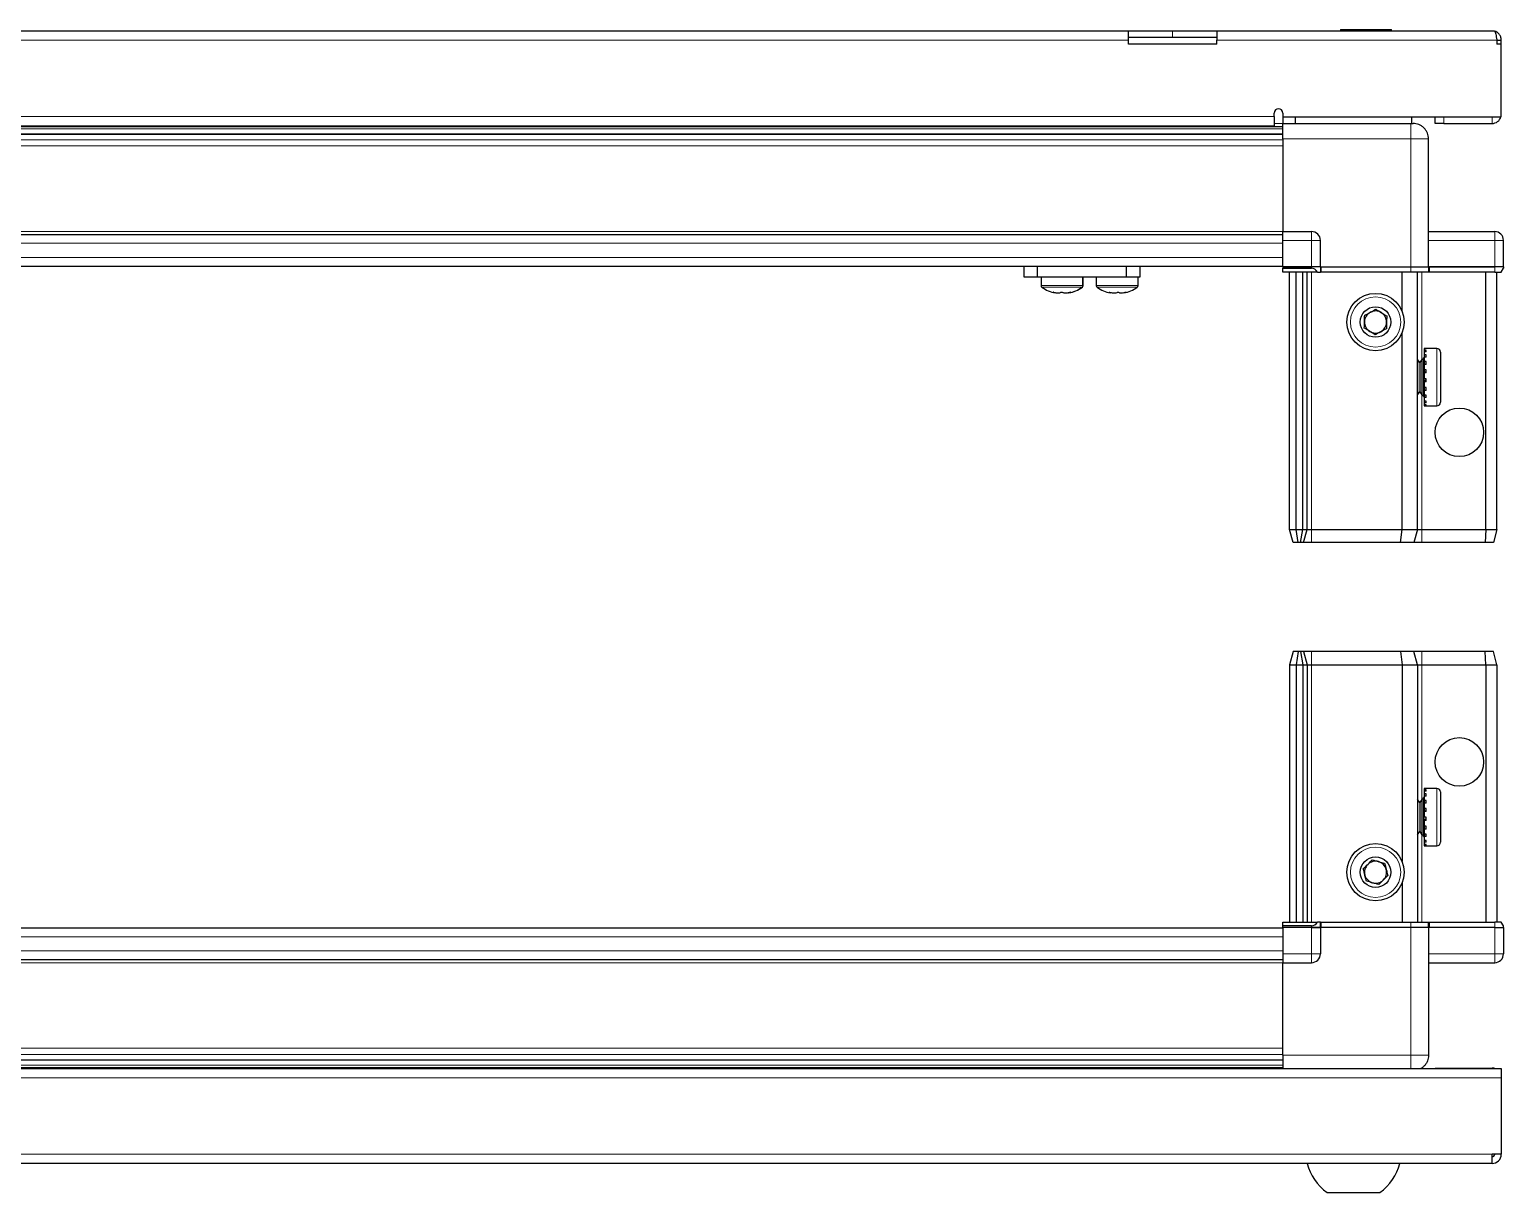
# Model space of a CAD drawing. Header units: millimetres. Extents: x 877 to 2763, y 126 to 1887.
# Drawn here: x 1266.6 to 1600.7, y 125.5 to 389.1 of the extents above; entities that cross this region are included whole.
import ezdxf

# ---------------------------------------------------------------- set-up
doc = ezdxf.new("R2010")
doc.units = ezdxf.units.MM

msp = doc.modelspace()

# ---------------------------------------------------------------- linework, layer by layer
at = {"color": 7, "linetype": 'Continuous', "lineweight": 25}
for p, q in [((1085.67, 388.8), (1515.67, 388.8)), ((1515.67, 386.7), (1515.67, 388.8)), ((1515.67, 388.8), (1525.67, 388.8)), ((1525.67, 388.8), (1535.67, 388.8)), ((1535.67, 388.8), (1598.57, 388.8)), ((1535.67, 388.8), (1535.67, 386.7)), ((1563.74, 389.1), (1563.74, 388.8)), ((1563.74, 389.1), (1574.22, 389.1)), ((1574.22, 389.1), (1575.31, 389.1)), ((1575.31, 388.8), (1575.31, 389.1)), ((1525.67, 387.3), (1515.67, 387.3)), ((1515.67, 385.8), (1515.67, 386.7)), ((1535.67, 385.8), (1515.67, 385.8)), ((1535.67, 387.3), (1525.67, 387.3)), ((1535.67, 385.8), (1535.67, 386.7)), ((1599.17, 386.7), (1599.17, 385.8)), ((1599.17, 386.7), (1600.17, 386.7)), ((1600.17, 385.8), (1599.17, 385.8)), ((1600.17, 385.8), (1600.17, 386.7)), ((1600.17, 369.3), (1600.17, 385.8)), ((1548.67, 369.4), (1548.67, 370.15)), ((1548.67, 369.4), (1548.67, 367.3)), ((1550.67, 370.15), (1550.67, 369.3)), ((1550.67, 369.3), (1600.17, 369.3)), ((1550.67, 369.3), (1550.67, 367.8)), ((1550.67, 367.8), (1579.67, 367.8)), ((1553.42, 369.3), (1553.42, 367.8)), ((1579.92, 367.8), (1579.92, 369.3)), ((1585.17, 367.8), (1585.17, 369.3)), ((1587.17, 367.8), (1585.17, 367.8)), ((1587.17, 367.8), (1598.07, 367.8)), ((1550.67, 365.36), (1050.67, 365.36)), ((1550.67, 365.33), (1050.67, 365.33)), ((1052.67, 367.3), (1548.67, 367.3)), ((1076.79, 367.15), (1524.55, 367.15)), ((1519.17, 367.3), (1519.17, 367.15)), ((1519.29, 367.3), (1519.29, 367.15)), ((1519.47, 367.3), (1519.47, 367.15)), ((1519.97, 367.3), (1519.97, 367.15)), ((1520.37, 367.3), (1520.37, 367.15)), ((1521.22, 367.3), (1521.22, 367.15)), ((1521.79, 367.3), (1521.79, 367.15)), ((1522.9, 367.3), (1522.9, 367.15)), ((1523.59, 367.3), (1523.59, 367.15)), ((1524.46, 367.15), (1524.85, 367.15)), ((1524.85, 367.3), (1524.85, 367.15)), ((1524.85, 367.15), (1524.86, 367.15)), ((1524.86, 367.15), (1525.59, 367.15)), ((1525.12, 367.3), (1525.12, 367.15)), ((1525.59, 367.3), (1525.59, 367.15)), ((1525.59, 367.15), (1526.89, 367.15)), ((1526.79, 367.15), (1550.67, 367.15)), ((1526.89, 367.3), (1526.89, 367.15)), ((1526.98, 367.3), (1526.98, 367.15)), ((1527.6, 367.3), (1527.6, 367.15)), ((1528.8, 367.3), (1528.8, 367.15)), ((1529.43, 367.3), (1529.43, 367.15)), ((1530.41, 367.3), (1530.41, 367.15)), ((1530.88, 367.3), (1530.88, 367.15)), ((1531.55, 367.3), (1531.55, 367.15)), ((1531.83, 367.3), (1531.83, 367.15)), ((1532.12, 367.3), (1532.12, 367.15)), ((1532.17, 367.15), (1532.17, 367.3)), ((1532.17, 367.3), (1532.17, 367.15)), ((1550.67, 364.3), (1550.67, 343.3)), ((1583.67, 335.3), (1583.67, 364.3)), ((1050.67, 342.65), (1550.67, 342.65)), ((1550.67, 343.3), (1557.17, 343.3)), ((1550.67, 341.3), (1550.67, 343.3)), ((1550.67, 335.3), (1550.67, 341.3)), ((1559.17, 335.3), (1559.17, 341.3)), ((1583.67, 343.3), (1598.67, 343.3)), ((1600.67, 335.3), (1600.67, 341.3)), ((1050.67, 335.45), (1550.67, 335.45)), ((1492.02, 332.95), (1492.02, 335.45)), ((1495.02, 335.45), (1495.02, 332.95)), ((1515.22, 332.95), (1515.22, 335.45)), ((1518.22, 335.45), (1518.22, 332.95)), ((1550.67, 335.3), (1557.17, 335.3)), ((1550.67, 335.3), (1550.67, 334.97)), ((1550.67, 335.3), (1550.67, 335.3)), ((1557.17, 335.3), (1550.67, 335.3)), ((1550.67, 334.1), (1550.67, 334.97)), ((1550.67, 334.97), (1550.67, 334.97)), ((1550.67, 334.97), (1557.17, 334.97)), ((1558.5, 334.1), (1550.67, 334.1)), ((1552.17, 275.8), (1552.17, 334.1)), ((1553.67, 275.8), (1553.67, 334.1)), ((1555.17, 275.8), (1555.17, 334.1)), ((1556.17, 275.8), (1556.17, 334.1)), ((1559.17, 335.3), (1557.17, 335.3)), ((1558.5, 334.1), (1559.17, 334.1)), ((1559.17, 335.3), (1559.17, 334.1)), ((1559.17, 335.3), (1559.37, 335.3)), ((1559.37, 334.1), (1559.17, 334.1)), ((1559.37, 335.3), (1579.67, 335.3)), ((1579.67, 334.1), (1559.37, 334.1)), ((1577.67, 325.3), (1577.67, 334.1)), ((1579.67, 335.3), (1583.67, 335.3)), ((1583.67, 334.1), (1579.67, 334.1)), ((1581.17, 275.8), (1581.17, 334.1)), ((1583.67, 335.3), (1583.67, 334.1)), ((1583.67, 335.3), (1583.87, 335.3)), ((1583.87, 334.1), (1583.67, 334.1)), ((1583.87, 335.3), (1598.67, 335.3)), ((1598.67, 335.3), (1583.87, 335.3)), ((1598.67, 334.1), (1583.87, 334.1)), ((1596.67, 275.8), (1596.67, 334.1)), ((1600.67, 335.3), (1598.67, 335.3)), ((1598.67, 334.1), (1600.17, 334.1)), ((1599.17, 275.8), (1599.17, 334.1)), ((1600.17, 334.1), (1600.67, 334.97)), ((1600.67, 335.3), (1600.67, 334.97)), ((1495.02, 332.95), (1492.02, 332.95)), ((1515.22, 332.95), (1495.02, 332.95)), ((1495.87, 332.95), (1495.87, 331.05)), ((1505.37, 331.05), (1505.37, 332.95)), ((1505.42, 331.05), (1505.42, 332.95)), ((1508.37, 332.95), (1508.37, 331.05)), ((1518.22, 332.95), (1515.22, 332.95)), ((1517.87, 331.05), (1517.87, 332.95)), ((1577.67, 275.8), (1577.67, 320.3)), ((1581.21, 314.3), (1581.17, 314.3)), ((1581.69, 313.61), (1581.21, 314.3)), ((1581.21, 314.3), (1581.21, 313.26)), ((1582.17, 314.3), (1581.69, 313.61)), ((1582.17, 314.3), (1582.17, 313.26)), ((1582.67, 314.7), (1582.57, 314.7)), ((1582.57, 314.7), (1582.57, 305.9)), ((1585.57, 316.8), (1582.67, 316.8)), ((1583.17, 316.8), (1582.67, 316.8)), ((1582.67, 316.8), (1582.67, 316.8)), ((1582.67, 316.8), (1582.67, 316.71)), ((1582.67, 316.71), (1582.67, 316.37)), ((1583.17, 316.71), (1582.67, 316.71)), ((1583.17, 316.37), (1582.67, 316.37)), ((1582.67, 316.37), (1582.67, 316.07)), ((1582.67, 316.07), (1582.67, 315.35)), ((1583.17, 316.07), (1582.67, 316.07)), ((1583.17, 315.35), (1582.67, 315.35)), ((1582.67, 315.35), (1582.67, 314.85)), ((1582.67, 314.85), (1582.67, 313.84)), ((1583.17, 314.85), (1582.67, 314.85)), ((1583.17, 316.71), (1583.17, 316.8)), ((1583.17, 316.07), (1583.17, 316.37)), ((1583.17, 314.85), (1583.17, 315.35)), ((1586.37, 316), (1586.37, 314.52)), ((1586.37, 314.52), (1586.37, 304.6)), ((1581.21, 313.26), (1581.21, 306.3)), ((1581.69, 313.61), (1581.69, 312.75)), ((1581.69, 312.75), (1581.69, 307)), ((1582.17, 313.26), (1582.17, 306.3)), ((1583.17, 313.84), (1582.67, 313.84)), ((1582.67, 313.84), (1582.67, 313.2)), ((1582.67, 313.2), (1582.67, 311.98)), ((1583.17, 313.2), (1582.67, 313.2)), ((1583.17, 311.98), (1582.67, 311.98)), ((1582.67, 311.98), (1582.67, 311.44)), ((1583.17, 311.44), (1582.67, 311.44)), ((1582.67, 311.26), (1582.67, 309.96)), ((1583.17, 311.26), (1582.67, 311.26)), ((1583.17, 313.2), (1583.17, 313.84)), ((1583.17, 311.26), (1583.17, 311.98)), ((1583.17, 309.96), (1582.67, 309.96)), ((1583.17, 309.57), (1582.67, 309.57)), ((1582.67, 309.57), (1582.67, 309.22)), ((1583.17, 309.22), (1582.67, 309.22)), ((1582.67, 309.22), (1582.67, 307.97)), ((1583.17, 307.97), (1582.67, 307.97)), ((1582.67, 307.97), (1582.67, 307.3)), ((1583.17, 309.22), (1583.17, 309.96)), ((1583.17, 307.3), (1583.17, 307.97)), ((1581.17, 306.3), (1581.21, 306.3)), ((1581.21, 306.3), (1581.69, 307)), ((1581.69, 307), (1582.17, 306.3)), ((1582.57, 305.9), (1582.67, 305.9)), ((1582.67, 307.3), (1582.67, 306.21)), ((1583.17, 307.3), (1582.67, 307.3)), ((1583.17, 306.21), (1582.67, 306.21)), ((1582.67, 306.21), (1582.67, 305.66)), ((1582.67, 305.66), (1582.67, 304.85)), ((1583.17, 305.66), (1582.67, 305.66)), ((1583.17, 304.85), (1582.67, 304.85)), ((1582.67, 304.85), (1582.67, 304.48)), ((1582.67, 304.48), (1582.67, 304.02)), ((1583.17, 304.48), (1582.67, 304.48)), ((1583.17, 304.02), (1582.67, 304.02)), ((1582.67, 304.02), (1582.67, 303.87)), ((1583.17, 305.66), (1583.17, 306.21)), ((1583.17, 304.48), (1583.17, 304.85)), ((1583.17, 303.87), (1583.17, 304.02)), ((1582.67, 303.87), (1582.67, 303.8)), ((1583.17, 303.87), (1582.67, 303.87)), ((1582.67, 303.8), (1585.57, 303.8)), ((1552.17, 275.8), (1553.67, 275.8)), ((1552.98, 272.8), (1552.17, 275.8)), ((1553.67, 275.8), (1555.17, 275.8)), ((1554.13, 272.8), (1553.67, 275.8)), ((1554.63, 272.8), (1555.17, 275.8)), ((1555.17, 275.8), (1556.17, 275.8)), ((1555.37, 272.8), (1556.17, 275.8)), ((1556.17, 275.8), (1557.17, 275.8)), ((1557.17, 275.8), (1577.67, 275.8)), ((1577.34, 272.8), (1577.67, 275.8)), ((1577.67, 275.8), (1581.17, 275.8)), ((1581.17, 275.8), (1580.37, 272.8)), ((1581.17, 275.8), (1582.17, 275.8)), ((1582.17, 275.8), (1596.67, 275.8)), ((1596.67, 275.8), (1596.52, 272.8)), ((1596.67, 275.8), (1599.17, 275.8)), ((1599.17, 275.8), (1598.37, 272.8)), ((1554.13, 272.8), (1552.98, 272.8)), ((1554.63, 272.8), (1554.13, 272.8)), ((1555.37, 272.8), (1554.63, 272.8)), ((1557.17, 272.8), (1555.37, 272.8)), ((1577.34, 272.8), (1557.17, 272.8)), ((1580.37, 272.8), (1577.34, 272.8)), ((1582.17, 272.8), (1580.37, 272.8)), ((1596.52, 272.8), (1582.17, 272.8)), ((1598.37, 272.8), (1596.52, 272.8)), ((1552.98, 248.1), (1552.17, 245.1)), ((1554.13, 248.1), (1552.98, 248.1)), ((1554.13, 248.1), (1553.67, 245.1)), ((1554.63, 248.1), (1554.13, 248.1)), ((1554.63, 248.1), (1555.17, 245.1)), ((1555.37, 248.1), (1554.63, 248.1)), ((1555.37, 248.1), (1556.17, 245.1)), ((1557.17, 248.1), (1555.37, 248.1)), ((1577.34, 248.1), (1557.17, 248.1)), ((1577.34, 248.1), (1577.67, 245.1)), ((1580.37, 248.1), (1577.34, 248.1)), ((1581.17, 245.1), (1580.37, 248.1)), ((1582.17, 248.1), (1580.37, 248.1)), ((1596.52, 248.1), (1582.17, 248.1)), ((1596.67, 245.1), (1596.52, 248.1)), ((1598.37, 248.1), (1596.52, 248.1)), ((1599.17, 245.1), (1598.37, 248.1)), ((1552.17, 245.1), (1553.67, 245.1)), ((1552.17, 245.1), (1552.17, 186.8)), ((1553.67, 245.1), (1555.17, 245.1)), ((1553.67, 245.1), (1553.67, 186.8)), ((1555.17, 245.1), (1555.17, 186.8)), ((1555.17, 245.1), (1556.17, 245.1)), ((1556.17, 245.1), (1556.17, 186.8)), ((1556.17, 245.1), (1557.17, 245.1)), ((1557.17, 245.1), (1577.67, 245.1)), ((1577.67, 245.1), (1577.67, 200.6)), ((1577.67, 245.1), (1581.17, 245.1)), ((1581.17, 245.1), (1581.17, 186.8)), ((1581.17, 245.1), (1582.17, 245.1)), ((1582.17, 245.1), (1596.67, 245.1)), ((1596.67, 245.1), (1596.67, 186.8)), ((1596.67, 245.1), (1599.17, 245.1)), ((1599.17, 245.1), (1599.17, 186.8)), ((1581.21, 214.6), (1581.17, 214.6)), ((1581.69, 213.91), (1581.21, 214.6)), ((1581.21, 214.6), (1581.21, 206.6)), ((1582.17, 214.6), (1581.69, 213.91)), ((1581.69, 213.91), (1581.69, 207.3)), ((1582.17, 214.6), (1582.17, 206.6)), ((1582.67, 215), (1582.57, 215)), ((1582.57, 215), (1582.57, 206.2)), ((1585.57, 217.1), (1582.67, 217.1)), ((1583.17, 217.1), (1582.67, 217.1)), ((1582.67, 217.1), (1582.67, 217.06)), ((1582.67, 217.06), (1582.67, 216.77)), ((1583.17, 217.06), (1582.67, 217.06)), ((1583.17, 216.77), (1582.67, 216.77)), ((1582.67, 216.77), (1582.67, 216.5)), ((1583.17, 216.5), (1582.67, 216.5)), ((1582.67, 216.5), (1582.67, 215.83)), ((1583.17, 215.83), (1582.67, 215.83)), ((1582.67, 215.83), (1582.67, 215.36)), ((1582.67, 215.36), (1582.67, 214.39)), ((1583.17, 215.36), (1582.67, 215.36)), ((1583.17, 214.39), (1582.67, 214.39)), ((1582.67, 214.39), (1582.67, 213.76)), ((1583.17, 217.06), (1583.17, 217.1)), ((1583.17, 216.5), (1583.17, 216.77)), ((1583.17, 215.36), (1583.17, 215.83)), ((1583.17, 213.76), (1583.17, 214.39)), ((1586.37, 216.3), (1586.37, 204.9)), ((1582.67, 213.76), (1582.67, 212.57)), ((1583.17, 213.76), (1582.67, 213.76)), ((1583.17, 212.57), (1582.67, 212.57)), ((1582.67, 212.57), (1582.67, 211.93)), ((1583.17, 211.93), (1582.67, 211.93)), ((1582.67, 211.85), (1582.67, 210.56)), ((1583.17, 211.85), (1582.67, 211.85)), ((1583.17, 210.56), (1582.67, 210.56)), ((1583.17, 211.85), (1583.17, 212.57)), ((1583.17, 209.82), (1583.17, 210.56)), ((1581.21, 206.6), (1581.69, 207.3)), ((1581.69, 207.3), (1582.17, 206.6)), ((1583.17, 210.07), (1582.67, 210.07)), ((1582.67, 210.07), (1582.67, 209.82)), ((1582.67, 209.82), (1582.67, 208.55)), ((1583.17, 209.82), (1582.67, 209.82)), ((1583.17, 208.55), (1582.67, 208.55)), ((1582.67, 208.55), (1582.67, 207.86)), ((1582.67, 207.86), (1582.67, 206.74)), ((1583.17, 207.86), (1582.67, 207.86)), ((1583.17, 207.86), (1583.17, 208.55)), ((1581.17, 206.6), (1581.21, 206.6)), ((1582.57, 206.2), (1582.67, 206.2)), ((1583.17, 206.74), (1582.67, 206.74)), ((1582.67, 206.74), (1582.67, 206.18)), ((1582.67, 206.18), (1582.67, 205.32)), ((1583.17, 206.18), (1582.67, 206.18)), ((1583.17, 205.32), (1582.67, 205.32)), ((1582.67, 205.32), (1582.67, 204.92)), ((1582.67, 204.92), (1582.67, 204.41)), ((1583.17, 204.92), (1582.67, 204.92)), ((1583.17, 204.41), (1582.67, 204.41)), ((1582.67, 204.41), (1582.67, 204.23)), ((1582.67, 204.23), (1582.67, 204.11)), ((1583.17, 204.23), (1582.67, 204.23)), ((1582.67, 204.1), (1585.57, 204.1)), ((1583.17, 206.18), (1583.17, 206.74)), ((1583.17, 204.92), (1583.17, 205.32)), ((1583.17, 204.23), (1583.17, 204.41)), ((1577.67, 195.6), (1577.67, 186.8)), ((1550.67, 185.45), (1050.67, 185.45)), ((1550.67, 185.94), (1550.67, 186.8)), ((1550.67, 186.8), (1558.5, 186.8)), ((1557.17, 185.94), (1550.67, 185.94)), ((1550.67, 185.6), (1550.67, 185.94)), ((1557.17, 185.6), (1550.67, 185.6)), ((1550.67, 185.6), (1550.67, 179.6)), ((1557.17, 185.6), (1559.17, 185.6)), ((1559.17, 185.6), (1557.17, 185.6)), ((1559.17, 186.8), (1558.5, 186.8)), ((1559.17, 185.6), (1559.17, 186.8)), ((1559.17, 186.8), (1559.37, 186.8)), ((1559.37, 185.6), (1559.17, 185.6)), ((1559.17, 185.6), (1559.17, 179.6)), ((1559.37, 186.8), (1579.67, 186.8)), ((1579.67, 185.6), (1559.37, 185.6)), ((1579.67, 186.8), (1583.67, 186.8)), ((1583.67, 185.6), (1579.67, 185.6)), ((1583.67, 185.6), (1583.67, 186.8)), ((1583.67, 186.8), (1583.87, 186.8)), ((1583.87, 185.6), (1583.67, 185.6)), ((1583.67, 185.6), (1583.67, 156.6)), ((1583.87, 186.8), (1598.67, 186.8)), ((1598.67, 185.6), (1583.87, 185.6)), ((1600.17, 186.8), (1598.67, 186.8)), ((1598.67, 185.6), (1600.67, 185.6)), ((1600.67, 185.94), (1600.17, 186.8)), ((1600.67, 185.94), (1600.17, 186.8)), ((1600.67, 185.6), (1600.67, 185.94)), ((1600.67, 185.6), (1600.67, 185.94)), ((1600.67, 185.6), (1600.67, 185.6)), ((1600.67, 185.6), (1600.67, 179.6)), ((1550.67, 178.25), (1050.67, 178.25)), ((1550.67, 179.6), (1550.67, 177.6)), ((1550.67, 177.6), (1557.17, 177.6)), ((1550.67, 156.6), (1550.67, 177.6)), ((1583.67, 177.6), (1598.67, 177.6)), ((1050.67, 155.58), (1550.67, 155.58)), ((1050.67, 155.55), (1550.67, 155.55)), ((1524.55, 153.75), (1076.79, 153.75)), ((1519.18, 153.6), (1519.18, 153.75)), ((1519.35, 153.6), (1519.35, 153.75)), ((1519.56, 153.6), (1519.56, 153.75)), ((1520.12, 153.6), (1520.12, 153.75)), ((1520.54, 153.6), (1520.54, 153.75)), ((1521.43, 153.6), (1521.43, 153.75)), ((1522.02, 153.6), (1522.02, 153.75)), ((1523.16, 153.6), (1523.16, 153.75)), ((1523.86, 153.6), (1523.86, 153.75)), ((1525.14, 153.75), (1524.55, 153.75)), ((1525.87, 153.75), (1525.14, 153.75)), ((1525.14, 153.6), (1525.14, 153.75)), ((1525.14, 153.75), (1525.14, 153.75)), ((1525.31, 153.6), (1525.31, 153.75)), ((1525.81, 153.6), (1525.81, 153.75)), ((1525.87, 153.6), (1525.87, 153.75)), ((1526.79, 153.75), (1525.87, 153.75)), ((1525.87, 153.75), (1525.87, 153.75)), ((1550.67, 153.75), (1526.79, 153.75)), ((1527.16, 153.6), (1527.16, 153.75)), ((1527.87, 153.6), (1527.87, 153.75)), ((1529.05, 153.6), (1529.05, 153.75)), ((1529.65, 153.6), (1529.65, 153.75)), ((1530.6, 153.6), (1530.6, 153.75)), ((1531.05, 153.6), (1531.05, 153.75)), ((1531.67, 153.6), (1531.67, 153.75)), ((1531.91, 153.6), (1531.91, 153.75)), ((1532.15, 153.6), (1532.15, 153.75)), ((1532.17, 153.6), (1532.17, 153.75)), ((1585.17, 153.7), (1585.17, 153.6)), ((1585.17, 153.7), (1598.07, 153.7)), ((1001.17, 153.6), (1600.17, 153.6)), ((1600.17, 153.6), (1600.17, 151.5)), ((1600.17, 151.5), (1600.17, 134.2)), ((1600.17, 134.2), (1598.07, 134.2)), ((1598.07, 132.1), (1598.07, 134.2)), ((1598.07, 132.1), (1003.27, 132.1)), ((1560.67, 125.5), (1572.67, 125.5))]:
    msp.add_line(p, q, dxfattribs=at)
at = {"color": 8, "linetype": 'Continuous', "lineweight": 18}
for p, q in [((1525.67, 388.8), (1525.67, 387.3)), ((1515.67, 386.7), (1085.67, 386.7)), ((1599.17, 386.7), (1535.67, 386.7)), ((1052.67, 369.4), (1548.67, 369.4)), ((1548.67, 367.8), (1550.67, 367.8)), ((1587.17, 369.3), (1587.17, 367.8)), ((1598.07, 369.3), (1598.07, 367.8)), ((1550.67, 366.57), (1050.67, 366.57)), ((1050.67, 364.12), (1550.67, 364.12)), ((1579.67, 364.3), (1550.67, 364.3)), ((1579.67, 335.3), (1579.67, 364.3)), ((1550.67, 362.71), (1050.67, 362.71)), ((1050.67, 343.3), (1550.67, 343.3)), ((1557.17, 341.3), (1550.67, 341.3)), ((1557.17, 341.3), (1557.17, 343.3)), ((1557.17, 335.3), (1557.17, 341.3)), ((1559.17, 341.3), (1557.17, 341.3)), ((1598.67, 341.3), (1583.67, 341.3)), ((1598.67, 343.3), (1598.67, 341.3)), ((1598.67, 335.3), (1598.67, 341.3)), ((1600.67, 341.3), (1598.67, 341.3)), ((1050.67, 340.65), (1550.67, 340.65)), ((1050.67, 337.45), (1550.67, 337.45)), ((1550.67, 335.3), (1550.67, 334.97)), ((1557.17, 335.3), (1557.17, 334.97)), ((1557.17, 275.8), (1557.17, 334.1)), ((1559.37, 335.3), (1559.37, 334.1)), ((1579.67, 335.3), (1579.67, 334.1)), ((1582.17, 314.3), (1582.17, 334.1)), ((1583.87, 335.3), (1583.87, 334.1)), ((1598.67, 335.3), (1598.67, 334.1)), ((1498.08, 331.05), (1495.87, 331.05)), ((1505.37, 331.05), (1498.08, 331.05)), ((1505.42, 331.05), (1505.37, 331.05)), ((1515.88, 331.05), (1508.37, 331.05)), ((1517.87, 331.05), (1515.88, 331.05)), ((1498.19, 330.68), (1496.07, 330.68)), ((1505.18, 330.68), (1498.19, 330.68)), ((1505.23, 330.68), (1505.18, 330.68)), ((1515.76, 330.68), (1508.57, 330.68)), ((1517.68, 330.68), (1515.76, 330.68)), ((1585.57, 316.8), (1585.57, 315.11)), ((1585.57, 315.11), (1585.57, 303.8)), ((1582.17, 275.8), (1582.17, 306.3)), ((1557.17, 272.8), (1557.17, 275.8)), ((1582.17, 275.8), (1582.17, 272.8)), ((1557.17, 248.1), (1557.17, 245.1)), ((1582.17, 245.1), (1582.17, 248.1)), ((1557.17, 245.1), (1557.17, 186.8)), ((1582.17, 245.1), (1582.17, 214.6)), ((1585.57, 217.1), (1585.57, 204.1)), ((1582.17, 206.6), (1582.17, 186.8)), ((1557.17, 185.6), (1557.17, 185.94)), ((1557.17, 185.6), (1557.17, 179.6)), ((1559.37, 186.8), (1559.37, 185.6)), ((1579.67, 185.6), (1579.67, 186.8)), ((1579.67, 185.6), (1579.67, 156.6)), ((1583.87, 186.8), (1583.87, 185.6)), ((1598.67, 185.6), (1598.67, 186.8)), ((1598.67, 185.6), (1598.67, 179.6)), ((1550.67, 183.45), (1050.67, 183.45)), ((1550.67, 180.25), (1050.67, 180.25)), ((1550.67, 177.6), (1050.67, 177.6)), ((1557.17, 179.6), (1550.67, 179.6)), ((1559.17, 179.6), (1557.17, 179.6)), ((1557.17, 179.6), (1557.17, 177.6)), ((1598.67, 179.6), (1583.67, 179.6)), ((1600.67, 179.6), (1598.67, 179.6)), ((1598.67, 177.6), (1598.67, 179.6)), ((1050.67, 158.2), (1550.67, 158.2)), ((1550.67, 156.79), (1050.67, 156.79)), ((1050.67, 154.34), (1550.67, 154.34)), ((1579.67, 156.6), (1550.67, 156.6)), ((1598.07, 153.6), (1598.07, 153.7)), ((1600.17, 151.5), (1001.17, 151.5)), ((1598.07, 134.2), (1003.27, 134.2))]:
    msp.add_line(p, q, dxfattribs=at)
at = {"color": 7, "linetype": 'Continuous', "lineweight": 25, "flags": 128}
msp.add_lwpolyline([(1598.71, 153.6), (1598.48, 153.66), (1598.07, 153.7)], dxfattribs=at)
at = {"color": 7, "linetype": 'Continuous', "lineweight": 25}
for centre, radius in [((1571.67, 322.8), 6.5), ((1571.67, 322.8), 3.46), ((1590.67, 297.8), 5.5), ((1590.67, 223.1), 5.5), ((1571.67, 198.1), 6.5), ((1571.67, 198.1), 3.46)]:
    msp.add_circle(centre, radius, dxfattribs=at)
at = {"color": 8, "linetype": 'Continuous', "lineweight": 18}
for centre in [(1571.67, 322.8), (1571.67, 198.1)]:
    msp.add_circle(centre, 5.7, dxfattribs=at)
at = {"color": 7, "linetype": 'Continuous', "lineweight": 25}
for centre, radius, start, end in [((1549.67, 370.15), 1, 0, 180), ((1598.07, 369.9), 2.1, 270, 343.3985), ((1557.17, 341.3), 2, 0, 90), ((1598.67, 341.3), 2, 0, 90), ((1496.32, 331.05), 0.45, 180, 235.2821), ((1504.92, 331.05), 0.45, 304.7179, 0), ((1504.97, 331.05), 0.45, 304.7179, 0), ((1508.82, 331.05), 0.45, 180, 235.2821), ((1517.42, 331.05), 0.45, 304.7179, 0), ((1500.62, 337.25), 8, 235.2821, 259.054), ((1500.62, 337.25), 8, 280.846, 304.7179), ((1500.67, 337.25), 8, 280.9211, 304.7179), ((1513.12, 337.25), 8, 235.2821, 258.923), ((1513.12, 337.25), 8, 280.9392, 304.7179), ((1571.67, 322.8), 2.5, 118.295, 178.295), ((1571.67, 322.8), 2.5, 58.295, 118.295), ((1571.67, 322.8), 2.5, 358.295, 58.295), ((1571.67, 322.8), 2.5, 178.295, 238.295), ((1571.67, 322.8), 2.5, 298.295, 358.295), ((1571.67, 322.8), 2.5, 238.295, 298.295), ((1582.17, 314.7), 0.4, 270, 0), ((1585.57, 316), 0.8, 360, 90), ((1582.17, 305.9), 0.4, 360, 90), ((1585.57, 304.6), 0.8, 270, 0), ((1582.17, 215), 0.4, 270, 0), ((1585.57, 216.3), 0.8, 360, 90), ((1582.17, 206.2), 0.4, 360, 90), ((1585.57, 204.9), 0.8, 270, 0), ((1571.67, 198.1), 2.5, 74.6767, 134.6767), ((1571.67, 198.1), 2.5, 14.6767, 74.6767), ((1571.67, 198.1), 2.5, 134.6767, 194.6767), ((1571.67, 198.1), 2.5, 194.6767, 254.6767), ((1571.67, 198.1), 2.5, 314.6767, 14.6767), ((1571.67, 198.1), 2.5, 254.6767, 314.6767), ((1557.17, 179.6), 2, 270, 0), ((1598.67, 179.6), 2, 270, 0), ((1598.07, 134.2), 2.1, 270, 360), ((1598.07, 134.2), 0.6, 270, 0), ((1567.7, 135.13), 11.91, 194.7004, 233.8734), ((1565.65, 135.13), 11.91, 306.1266, 345.2996)]:
    msp.add_arc(centre, radius, start, end, dxfattribs=at)
for centre, start_param, end_param in [((1557.17, 331.51), 5.560451, 6.283185), ((1557.17, 189.4), 3.141593, 3.864327)]:
    msp.add_ellipse(centre, major_axis=(0, 3.46), ratio=0.57735, start_param=start_param, end_param=end_param, dxfattribs=at)
for points, knots in [([(1598.57, 388.8), (1598.62, 388.78), (1598.71, 388.73), (1598.84, 388.33), (1598.97, 387.78), (1599.08, 387.2), (1599.15, 386.83), (1599.17, 386.7)], [0, 0, 0, 0, 0.230255, 0.448522, 0.666786, 0.88505, 1, 1, 1, 1]), ([(1600.17, 386.7), (1600.15, 386.96), (1600.09, 387.45), (1599.7, 388.09), (1599.21, 388.53), (1598.82, 388.65), (1598.66, 388.69)], [0, 0, 0, 0, 0.28198, 0.549277, 0.816571, 1, 1, 1, 1]), ([(1550.67, 364.3), (1550.67, 364.7), (1550.67, 365.49), (1550.67, 366.53), (1550.67, 367.33), (1550.67, 367.75), (1550.67, 367.79), (1550.67, 367.8)], [0, 0, 0, 0, 0.2146939, 0.4293877, 0.6440816, 0.8587754, 1, 1, 1, 1]), ([(1579.67, 367.8), (1579.74, 367.8), (1579.87, 367.8), (1580.03, 367.8), (1580.15, 367.8), (1580.16, 367.8), (1580.17, 367.8)], [0, 0, 0, 0, 0.249394, 0.500333, 0.750167, 1, 1, 1, 1]), ([(1583.67, 364.3), (1583.63, 364.75), (1583.55, 365.42), (1583.12, 366.24), (1582.67, 366.8), (1582.1, 367.25), (1581.29, 367.69), (1580.61, 367.76), (1580.17, 367.8)], [0, 0, 0, 0, 0.239457, 0.368361, 0.5, 0.631639, 0.760543, 1, 1, 1, 1]), ([(1499.11, 329.4), (1499.1, 329.4), (1499.06, 329.41), (1498.85, 329.47), (1498.69, 329.54), (1498.63, 329.56), (1498.62, 329.57), (1498.62, 329.58), (1498.63, 329.58), (1498.65, 329.58), (1498.7, 329.57), (1498.93, 329.51), (1499.25, 329.45), (1499.63, 329.4), (1499.91, 329.39), (1500.17, 329.43), (1500.31, 329.5), (1500.44, 329.56), (1500.49, 329.57), (1500.52, 329.58), (1500.54, 329.58), (1500.56, 329.58), (1500.6, 329.57), (1500.73, 329.52), (1500.88, 329.45), (1501.14, 329.4), (1501.49, 329.4), (1501.86, 329.44), (1502.19, 329.51), (1502.42, 329.56), (1502.5, 329.58), (1502.52, 329.58), (1502.53, 329.58), (1502.54, 329.57), (1502.52, 329.56), (1502.36, 329.48), (1502.11, 329.4), (1502.13, 329.4), (1502.13, 329.4)], [0, 0, 0, 0, 0.024519, 0.105974, 0.133842, 0.147819, 0.153553, 0.156403, 0.15928, 0.16178, 0.166477, 0.181648, 0.254111, 0.300998, 0.335579, 0.379192, 0.462021, 0.482676, 0.486455, 0.490271, 0.492817, 0.495357, 0.499784, 0.513427, 0.576955, 0.640973, 0.679017, 0.731371, 0.789083, 0.818039, 0.821666, 0.824546, 0.82745, 0.830805, 0.837158, 0.863854, 0.969866, 1, 1, 1, 1]), ([(1511.59, 329.4), (1511.61, 329.4), (1511.65, 329.39), (1511.6, 329.41), (1511.48, 329.46), (1511.37, 329.51), (1511.32, 329.54), (1511.29, 329.56), (1511.28, 329.57), (1511.28, 329.58), (1511.28, 329.58), (1511.29, 329.58), (1511.29, 329.58)], [0, 0, 0, 0, 0.117513, 0.319182, 0.655587, 0.780657, 0.858887, 0.909792, 0.960055, 0.979586, 0.994792, 1, 1, 1, 1]), ([(1511.29, 329.58), (1511.29, 329.58), (1511.31, 329.58), (1511.35, 329.57), (1511.5, 329.54), (1511.79, 329.47), (1512.15, 329.41), (1512.48, 329.39), (1512.81, 329.41), (1513.01, 329.47), (1513.18, 329.54), (1513.25, 329.56), (1513.3, 329.57), (1513.32, 329.58), (1513.34, 329.58), (1513.37, 329.58), (1513.41, 329.57), (1513.52, 329.51), (1513.62, 329.45), (1513.83, 329.4), (1514.07, 329.39), (1514.46, 329.43), (1514.82, 329.5), (1515.08, 329.56), (1515.14, 329.57), (1515.16, 329.58), (1515.17, 329.58), (1515.18, 329.58), (1515.17, 329.57), (1515.07, 329.52), (1514.85, 329.45), (1514.63, 329.4), (1514.63, 329.4), (1514.62, 329.4)], [0, 0, 0, 0, 0.0033506, 0.0080628, 0.021119, 0.0794763, 0.1490118, 0.1929925, 0.2373326, 0.3338878, 0.3669223, 0.3834897, 0.3902874, 0.3936653, 0.3970754, 0.4000395, 0.4056074, 0.423591, 0.5094867, 0.5650663, 0.606058, 0.6577556, 0.7559406, 0.7804241, 0.7849037, 0.7894268, 0.7924448, 0.7954558, 0.8007042, 0.816876, 0.8921804, 0.9680663, 1, 1, 1, 1]), ([(1569.13, 321.44), (1569.15, 321.95), (1569.17, 322.92), (1569.2, 323.88), (1569.22, 324.32)], [0, 0, 0, 0, 0.5346859, 1, 1, 1, 1]), ([(1569.22, 324.32), (1569.67, 324.57), (1570.52, 325.02), (1571.36, 325.48), (1571.76, 325.69)], [0, 0, 0, 0, 0.534686, 1, 1, 1, 1]), ([(1571.76, 325.69), (1571.86, 325.62), (1572.37, 325.31), (1573.22, 324.79), (1573.92, 324.35), (1574.21, 324.17)], [0, 0, 0, 0, 0.133125, 0.637099, 1, 1, 1, 1]), ([(1574.21, 324.17), (1574.2, 323.66), (1574.17, 322.69), (1574.14, 321.73), (1574.13, 321.29)], [0, 0, 0, 0, 0.534686, 1, 1, 1, 1]), ([(1571.59, 319.92), (1571.29, 320.1), (1570.59, 320.53), (1569.75, 321.06), (1569.24, 321.37), (1569.13, 321.44)], [0, 0, 0, 0, 0.362901, 0.866875, 1, 1, 1, 1]), ([(1574.13, 321.29), (1573.67, 321.04), (1572.82, 320.59), (1571.98, 320.13), (1571.59, 319.92)], [0, 0, 0, 0, 0.5346859, 1, 1, 1, 1]), ([(1568.89, 198.87), (1569.25, 199.23), (1569.94, 199.91), (1570.62, 200.58), (1570.94, 200.9)], [0, 0, 0, 0, 0.534686, 1, 1, 1, 1]), ([(1570.94, 200.9), (1571.44, 200.76), (1572.37, 200.51), (1573.29, 200.25), (1573.73, 200.13)], [0, 0, 0, 0, 0.534686, 1, 1, 1, 1]), ([(1569.62, 196.08), (1569.53, 196.41), (1569.32, 197.2), (1569.07, 198.17), (1568.92, 198.75), (1568.89, 198.87)], [0, 0, 0, 0, 0.362901, 0.866875, 1, 1, 1, 1]), ([(1574.46, 197.34), (1574.09, 196.98), (1573.4, 196.3), (1572.72, 195.63), (1572.4, 195.31)], [0, 0, 0, 0, 0.534686, 1, 1, 1, 1]), ([(1573.73, 200.13), (1573.76, 200.01), (1573.91, 199.43), (1574.16, 198.47), (1574.37, 197.68), (1574.46, 197.34)], [0, 0, 0, 0, 0.133125, 0.637099, 1, 1, 1, 1]), ([(1572.4, 195.31), (1571.91, 195.45), (1570.98, 195.7), (1570.05, 195.96), (1569.62, 196.08)], [0, 0, 0, 0, 0.534686, 1, 1, 1, 1]), ([(1550.67, 156.6), (1550.67, 156.21), (1550.67, 155.42), (1550.67, 154.4), (1550.67, 153.77), (1550.67, 153.62), (1550.67, 153.6)], [0, 0, 0, 0, 0.3255201, 0.6510403, 0.9765604, 1, 1, 1, 1]), ([(1583.67, 156.6), (1583.63, 156.16), (1583.55, 155.49), (1583.12, 154.67), (1582.66, 154.12), (1582.26, 153.76), (1582, 153.63), (1581.95, 153.6)], [0, 0, 0, 0, 0.363018, 0.558438, 0.758004, 0.95757, 1, 1, 1, 1])]:
    msp.add_open_spline(points, degree=3, knots=knots, dxfattribs=at)
at = {"color": 8, "linetype": 'Continuous', "lineweight": 18}
for points, knots in [([(1579.67, 364.3), (1579.67, 364.75), (1579.67, 365.42), (1579.67, 366.24), (1579.67, 366.8), (1579.67, 367.25), (1579.67, 367.69), (1579.67, 367.76), (1579.67, 367.8)], [0, 0, 0, 0, 0.239457, 0.368361, 0.5, 0.631639, 0.760543, 1, 1, 1, 1]), ([(1579.67, 156.6), (1579.67, 156.16), (1579.67, 155.49), (1579.67, 154.67), (1579.67, 154.12), (1579.67, 153.76), (1579.67, 153.63), (1579.67, 153.6)], [0, 0, 0, 0, 0.363018, 0.558438, 0.758004, 0.95757, 1, 1, 1, 1])]:
    msp.add_open_spline(points, degree=3, knots=knots, dxfattribs=at)
for points in [[(1583.67, 364.3), (1583.61, 364.3), (1583.49, 364.3), (1582.57, 364.3), (1581.24, 364.3), (1580.2, 364.3), (1579.67, 364.3)], [(1583.67, 156.6), (1583.61, 156.6), (1583.49, 156.6), (1582.57, 156.6), (1581.24, 156.6), (1580.2, 156.6), (1579.67, 156.6)]]:
    msp.add_open_spline(points, degree=3, dxfattribs=at)

doc.saveas('drawing.dxf')
